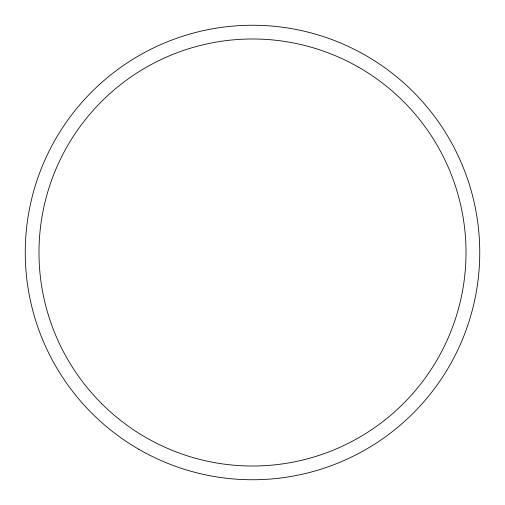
<?xml version="1.0" encoding="UTF-8"?>
<svg xmlns="http://www.w3.org/2000/svg" width="505" height="505" viewBox="0 0 505 505"><rect width="100%" height="100%" fill="white"/><g stroke="black" fill="none" stroke-linecap="round" stroke-linejoin="round"><path stroke-width="0.76" d="M138.875 449.305A227.25 227.25 0 0 0 479.75 252.5A227.25 227.25 0 0 0 138.875 55.695A227.25 227.25 0 0 0 138.875 449.305M101.524 403.476A213.508 213.508 0 0 0 458.736 307.76A213.508 213.508 0 0 0 197.24 46.264A213.508 213.508 0 0 0 101.524 403.476"/></g></svg>
